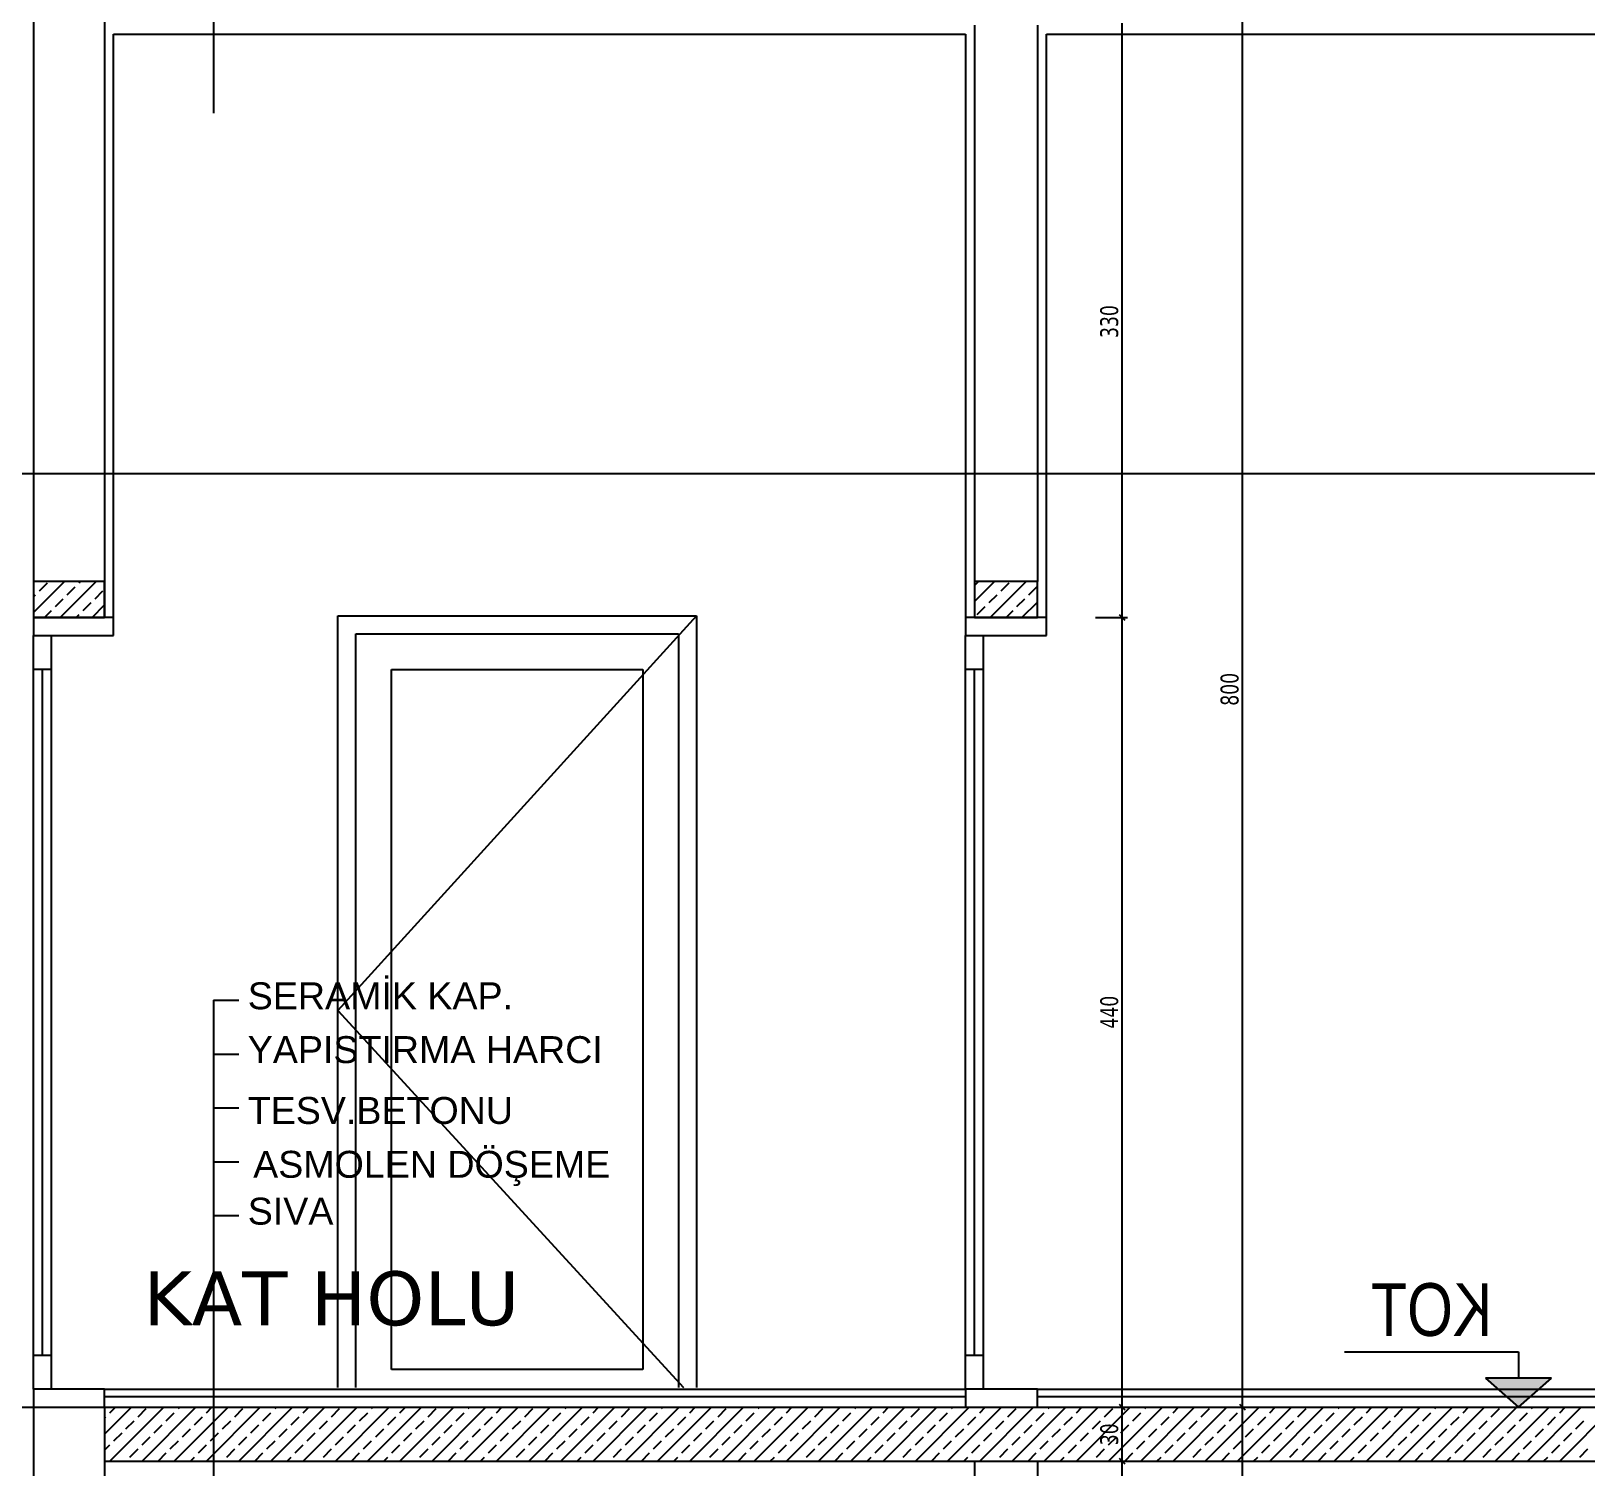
# Model space of a CAD drawing. Header units: millimetres. Extents: x 43168.9 to 43194.6, y -25545.1 to -25543.4.
# Drawn here: x 43182.2934 to 43182.4668, y -25544.5932 to -25544.4332 of the extents above; entities that cross this region are included whole.
import ezdxf
from ezdxf.enums import TextEntityAlignment as Align

# ---------------------------------------------------------------- set-up
doc = ezdxf.new("R2010")
doc.units = ezdxf.units.MM
doc.header["$LTSCALE"] = 200
doc.linetypes.add('kesit_$0$HIDDEN2', pattern=[0.1875, 0.125, -0.0625])
for name, color, linetype in [('dograma_sgh', 43, 'Continuous'), ('duv_sgh', 4, 'Continuous'), ('kaplama-gnl_sgh', 30, 'Continuous'), ('kesit_$0$izd-alt_sgh', 8, 'kesit_$0$HIDDEN2'), ('kolon-b.a_sgh', 6, 'Continuous'), ('olcuic_sgh', 183, 'Continuous'), ('siva_sgh', 145, 'Continuous'), ('tarama-betonarme_sgh', 223, 'Continuous'), ('yazi-mahal_sgh', 12, 'Continuous'), ('yazi-malz_sgh', 7, 'Continuous')]:
    doc.layers.add(name, color=color, linetype=linetype)
doc.styles.add('1-200', font='arial.ttf', dxfattribs={"height": 60})
doc.styles.add('dim', font='VERDANA.TTF', dxfattribs={"width": 0.7})
doc.styles.add('kesit_$0$text2', font='arial.ttf')
doc.styles.add('text1', font='VERDANA.TTF')

msp = doc.modelspace()

# ---------------------------------------------------------------- hatches: boundary and pattern name
msp.add_hatch(color=256).paths.add_polyline_path([(43182.45561, -25544.58332), (43182.46296, -25544.58332), (43182.45928, -25544.58656)])

# ---------------------------------------------------------------- linework, layer by layer
for p, q in [((43182.29372, -25544.49856), (43182.30164, -25544.49856)), ((43182.39864, -25544.49856), (43182.40564, -25544.49856)), ((43182.46296, -25544.58332), (43182.45561, -25544.58332)), ((43182.45561, -25544.58332), (43182.45928, -25544.58656)), ((43182.45928, -25544.58656), (43182.46296, -25544.58332))]:
    msp.add_line(p, q)
at = {"color": 0, "linetype": 'ByBlock', "lineweight": -2}
for p, q in [((43182.4154, -25544.49886), (43182.4148, -25544.49826)), ((43182.4148, -25544.49826), (43182.4154, -25544.49886)), ((43182.4148, -25544.58626), (43182.4154, -25544.58686)), ((43182.4154, -25544.58686), (43182.4148, -25544.58626)), ((43182.42882, -25544.58686), (43182.42822, -25544.58626)), ((43182.42822, -25544.58626), (43182.42882, -25544.58686)), ((43182.4154, -25544.59286), (43182.4148, -25544.59226)), ((43182.4148, -25544.59226), (43182.4154, -25544.59286))]:
    msp.add_line(p, q, dxfattribs=at)
at = {"color": 0, "linetype": 'ByBlock'}
for p, q in [((43182.43988, -25544.58038), (43182.45928, -25544.58038)), ((43182.45928, -25544.58038), (43182.45928, -25544.58332))]:
    msp.add_line(p, q, dxfattribs=at)
at = {"layer": 'dograma_sgh'}
for p, q in [((43182.29372, -25544.49856), (43182.29372, -25544.50056)), ((43182.30264, -25544.49856), (43182.29372, -25544.49856)), ((43182.30264, -25544.50056), (43182.30264, -25544.49856)), ((43182.32764, -25544.58436), (43182.32764, -25544.49836)), ((43182.32764, -25544.49836), (43182.36764, -25544.49836)), ((43182.36764, -25544.49836), (43182.36764, -25544.58436)), ((43182.39764, -25544.49856), (43182.39764, -25544.50056)), ((43182.40664, -25544.49856), (43182.39764, -25544.49856)), ((43182.40664, -25544.50056), (43182.40664, -25544.49856)), ((43182.29372, -25544.50056), (43182.30264, -25544.50056)), ((43182.29372, -25544.58456), (43182.29372, -25544.50056)), ((43182.29572, -25544.58456), (43182.29572, -25544.50056)), ((43182.32964, -25544.58436), (43182.32964, -25544.50036)), ((43182.32964, -25544.50036), (43182.36564, -25544.50036)), ((43182.36564, -25544.50036), (43182.36564, -25544.58436)), ((43182.39764, -25544.50056), (43182.40664, -25544.50056)), ((43182.39764, -25544.58456), (43182.39764, -25544.50056)), ((43182.39964, -25544.58456), (43182.39964, -25544.50056)), ((43182.29572, -25544.50436), (43182.29372, -25544.50436)), ((43182.29472, -25544.58076), (43182.29472, -25544.50436)), ((43182.33364, -25544.58236), (43182.33364, -25544.50436)), ((43182.33364, -25544.50436), (43182.36164, -25544.50436)), ((43182.36164, -25544.50436), (43182.36164, -25544.58236)), ((43182.39964, -25544.50436), (43182.39764, -25544.50436)), ((43182.39864, -25544.58076), (43182.39864, -25544.50436)), ((43182.29372, -25544.58076), (43182.29572, -25544.58076)), ((43182.39764, -25544.58076), (43182.39964, -25544.58076)), ((43182.36164, -25544.58236), (43182.33364, -25544.58236)), ((43182.29372, -25544.58456), (43182.29372, -25544.58656)), ((43182.30164, -25544.58456), (43182.29372, -25544.58456)), ((43182.30164, -25544.58656), (43182.30164, -25544.58456)), ((43182.39764, -25544.58456), (43182.39764, -25544.58656)), ((43182.40564, -25544.58456), (43182.39764, -25544.58456)), ((43182.40564, -25544.58656), (43182.40564, -25544.58456)), ((43182.29372, -25544.58656), (43182.30164, -25544.58656)), ((43182.39764, -25544.58656), (43182.40564, -25544.58656))]:
    msp.add_line(p, q, dxfattribs=at)
at = {"layer": 'dograma_sgh', "color": 145}
for p, q in [((43182.36764, -25544.49836), (43182.32764, -25544.54236)), ((43182.32764, -25544.54236), (43182.36618, -25544.58436))]:
    msp.add_line(p, q, dxfattribs=at)
at = {"layer": 'duv_sgh'}
for p, q in [((43182.29372, -25544.42656), (43182.29372, -25544.49856)), ((43182.29372, -25544.42656), (43182.29372, -25544.49856)), ((43182.30164, -25544.42656), (43182.30164, -25544.49856)), ((43182.39864, -25544.43256), (43182.39864, -25544.49456)), ((43182.40564, -25544.43256), (43182.40564, -25544.49456)), ((43182.29372, -25544.49856), (43182.30164, -25544.49856)), ((43182.39864, -25544.49856), (43182.40564, -25544.49856)), ((43182.29372, -25544.58656), (43182.29372, -25544.65836)), ((43182.29372, -25544.58656), (43182.29372, -25544.65456)), ((43182.30164, -25544.58656), (43182.30164, -25544.65456)), ((43182.39864, -25544.59256), (43182.39864, -25544.65456)), ((43182.40564, -25544.59256), (43182.40564, -25544.65456))]:
    msp.add_line(p, q, dxfattribs=at)
at = {"layer": 'kaplama-gnl_sgh'}
for p, q in [((43182.30164, -25544.58456), (43182.39764, -25544.58456)), ((43182.30164, -25544.58536), (43182.39764, -25544.58536)), ((43182.40564, -25544.58456), (43182.48444, -25544.58456)), ((43182.40564, -25544.58536), (43182.48524, -25544.58536))]:
    msp.add_line(p, q, dxfattribs=at)
at = {"layer": 'kesit_$0$izd-alt_sgh'}
for p, q in [((43183.17306, -25544.48256), (43180.86306, -25544.48256)), ((43181.05362, -25544.58656), (43183.01231, -25544.58656))]:
    msp.add_line(p, q, dxfattribs=at)
at = {"layer": 'kolon-b.a_sgh'}
for p, q in [((43182.30164, -25544.49456), (43182.29372, -25544.49456)), ((43182.29372, -25544.49456), (43182.29372, -25544.49856)), ((43182.30164, -25544.49856), (43182.30164, -25544.49456)), ((43182.40564, -25544.49456), (43182.39864, -25544.49456)), ((43182.39864, -25544.49456), (43182.39864, -25544.49856)), ((43182.40564, -25544.49856), (43182.40564, -25544.49456)), ((43182.29372, -25544.49856), (43182.30164, -25544.49856)), ((43182.39864, -25544.49856), (43182.40564, -25544.49856)), ((43182.30164, -25544.58656), (43182.49964, -25544.58656)), ((43182.30164, -25544.59256), (43182.49964, -25544.59256))]:
    msp.add_line(p, q, dxfattribs=at)
at = {"layer": 'olcuic_sgh'}
for p, q in [((43182.42852, -25544.58681), (43182.42852, -25544.42631)), ((43182.4151, -25544.49881), (43182.4151, -25544.43231)), ((43182.4121, -25544.49856), (43182.4157, -25544.49856)), ((43182.4121, -25544.49856), (43182.4157, -25544.49856)), ((43182.4151, -25544.58681), (43182.4151, -25544.49831)), ((43182.4121, -25544.58656), (43182.4157, -25544.58656)), ((43182.4121, -25544.58656), (43182.4157, -25544.58656)), ((43182.4151, -25544.59281), (43182.4151, -25544.58631)), ((43182.42552, -25544.58656), (43182.42912, -25544.58656)), ((43182.42552, -25544.58656), (43182.42912, -25544.58656)), ((43182.42852, -25544.74681), (43182.42852, -25544.58631)), ((43182.4121, -25544.59256), (43182.4157, -25544.59256)), ((43182.4121, -25544.59256), (43182.4157, -25544.59256)), ((43182.4151, -25544.65881), (43182.4151, -25544.59231))]:
    msp.add_line(p, q, dxfattribs=at)
at = {"layer": 'siva_sgh'}
for p, q in [((43182.30264, -25544.49856), (43182.30264, -25544.43356)), ((43182.30264, -25544.43356), (43182.39764, -25544.43356)), ((43182.39764, -25544.43356), (43182.39764, -25544.49856)), ((43182.40664, -25544.49856), (43182.40664, -25544.43356)), ((43182.40664, -25544.43356), (43182.51264, -25544.43356))]:
    msp.add_line(p, q, dxfattribs=at)
at = {"layer": 'tarama-betonarme_sgh'}
for p, q in [((43182.29372, -25544.49801), (43182.29716, -25544.49456)), ((43182.29438, -25544.49558), (43182.29526, -25544.49469)), ((43182.2967, -25544.49856), (43182.3007, -25544.49456)), ((43182.29747, -25544.49602), (43182.29836, -25544.49513)), ((43182.2988, -25544.49469), (43182.29893, -25544.49456)), ((43182.39864, -25544.49676), (43182.40084, -25544.49456)), ((43182.39864, -25544.49499), (43182.39907, -25544.49456)), ((43182.40038, -25544.49856), (43182.40438, -25544.49456)), ((43182.40159, -25544.49558), (43182.40248, -25544.49469)), ((43182.40469, -25544.49602), (43182.40557, -25544.49513)), ((43182.29372, -25544.49624), (43182.29394, -25544.49602)), ((43182.29615, -25544.49734), (43182.29703, -25544.49646)), ((43182.29924, -25544.49779), (43182.30013, -25544.4969)), ((43182.30024, -25544.49856), (43182.30164, -25544.49716)), ((43182.30057, -25544.49646), (43182.30145, -25544.49558)), ((43182.40027, -25544.4969), (43182.40115, -25544.49602)), ((43182.40336, -25544.49734), (43182.40424, -25544.49646)), ((43182.40391, -25544.49856), (43182.40564, -25544.49683)), ((43182.29493, -25544.49856), (43182.29571, -25544.49779)), ((43182.29847, -25544.49856), (43182.2988, -25544.49823)), ((43182.39894, -25544.49823), (43182.39982, -25544.49734)), ((43182.40214, -25544.49856), (43182.40292, -25544.49779)), ((43182.30164, -25544.58956), (43182.30463, -25544.58656)), ((43182.30223, -25544.59256), (43182.30823, -25544.58656)), ((43182.30223, -25544.58717), (43182.30284, -25544.58656)), ((43182.30537, -25544.58762), (43182.30627, -25544.58672)), ((43182.30582, -25544.59256), (43182.31182, -25544.58656)), ((43182.30851, -25544.58807), (43182.30941, -25544.58717)), ((43182.30941, -25544.59256), (43182.31541, -25544.58656)), ((43182.30986, -25544.58672), (43182.31002, -25544.58656)), ((43182.313, -25544.59256), (43182.319, -25544.58656)), ((43182.313, -25544.58717), (43182.31361, -25544.58656)), ((43182.31615, -25544.58762), (43182.31705, -25544.58672)), ((43182.31659, -25544.59256), (43182.32259, -25544.58656)), ((43182.31929, -25544.58807), (43182.32019, -25544.58717)), ((43182.32019, -25544.59256), (43182.32619, -25544.58656)), ((43182.32064, -25544.58672), (43182.3208, -25544.58656)), ((43182.32378, -25544.59256), (43182.32978, -25544.58656)), ((43182.32378, -25544.58717), (43182.32439, -25544.58656)), ((43182.32692, -25544.58762), (43182.32782, -25544.58672)), ((43182.32737, -25544.59256), (43182.33337, -25544.58656)), ((43182.33007, -25544.58807), (43182.33097, -25544.58717)), ((43182.33096, -25544.59256), (43182.33696, -25544.58656)), ((43182.33141, -25544.58672), (43182.33158, -25544.58656)), ((43182.33456, -25544.59256), (43182.34056, -25544.58656)), ((43182.33456, -25544.58717), (43182.33517, -25544.58656)), ((43182.3377, -25544.58762), (43182.3386, -25544.58672)), ((43182.33815, -25544.59256), (43182.34415, -25544.58656)), ((43182.34084, -25544.58807), (43182.34174, -25544.58717)), ((43182.34174, -25544.59256), (43182.34774, -25544.58656)), ((43182.34219, -25544.58672), (43182.34235, -25544.58656)), ((43182.34533, -25544.59256), (43182.35133, -25544.58656)), ((43182.34533, -25544.58717), (43182.34594, -25544.58656)), ((43182.34848, -25544.58762), (43182.34937, -25544.58672)), ((43182.34892, -25544.59256), (43182.35492, -25544.58656)), ((43182.35162, -25544.58807), (43182.35252, -25544.58717)), ((43182.35252, -25544.59256), (43182.35852, -25544.58656)), ((43182.35297, -25544.58672), (43182.35313, -25544.58656)), ((43182.35611, -25544.59256), (43182.36211, -25544.58656)), ((43182.35611, -25544.58717), (43182.35672, -25544.58656)), ((43182.35925, -25544.58762), (43182.36015, -25544.58672)), ((43182.3597, -25544.59256), (43182.3657, -25544.58656)), ((43182.3624, -25544.58807), (43182.36329, -25544.58717)), ((43182.36329, -25544.59256), (43182.36929, -25544.58656)), ((43182.36374, -25544.58672), (43182.3639, -25544.58656)), ((43182.36688, -25544.59256), (43182.37288, -25544.58656)), ((43182.36689, -25544.58717), (43182.3675, -25544.58656)), ((43182.37003, -25544.58762), (43182.37093, -25544.58672)), ((43182.37048, -25544.59256), (43182.37648, -25544.58656)), ((43182.37317, -25544.58807), (43182.37407, -25544.58717)), ((43182.37407, -25544.59256), (43182.38007, -25544.58656)), ((43182.37452, -25544.58672), (43182.37468, -25544.58656)), ((43182.37766, -25544.59256), (43182.38366, -25544.58656)), ((43182.37766, -25544.58717), (43182.37827, -25544.58656)), ((43182.38081, -25544.58762), (43182.3817, -25544.58672)), ((43182.38125, -25544.59256), (43182.38725, -25544.58656)), ((43182.38395, -25544.58807), (43182.38485, -25544.58717)), ((43182.38484, -25544.59256), (43182.39084, -25544.58656)), ((43182.3853, -25544.58672), (43182.38546, -25544.58656)), ((43182.38844, -25544.59256), (43182.39444, -25544.58656)), ((43182.38844, -25544.58717), (43182.38905, -25544.58656)), ((43182.39158, -25544.58762), (43182.39248, -25544.58672)), ((43182.39203, -25544.59256), (43182.39803, -25544.58656)), ((43182.39473, -25544.58807), (43182.39562, -25544.58717)), ((43182.39562, -25544.59256), (43182.40162, -25544.58656)), ((43182.39607, -25544.58672), (43182.39623, -25544.58656)), ((43182.39921, -25544.59256), (43182.40521, -25544.58656)), ((43182.39922, -25544.58717), (43182.39982, -25544.58656)), ((43182.40236, -25544.58762), (43182.40326, -25544.58672)), ((43182.40281, -25544.59256), (43182.40881, -25544.58656)), ((43182.4055, -25544.58807), (43182.4064, -25544.58717)), ((43182.4064, -25544.59256), (43182.4124, -25544.58656)), ((43182.40685, -25544.58672), (43182.40701, -25544.58656)), ((43182.40999, -25544.59256), (43182.41599, -25544.58656)), ((43182.40999, -25544.58717), (43182.4106, -25544.58656)), ((43182.41313, -25544.58762), (43182.41403, -25544.58672)), ((43182.41358, -25544.59256), (43182.41958, -25544.58656)), ((43182.41628, -25544.58807), (43182.41718, -25544.58717)), ((43182.41717, -25544.59256), (43182.42317, -25544.58656)), ((43182.41762, -25544.58672), (43182.41779, -25544.58656)), ((43182.42077, -25544.59256), (43182.42677, -25544.58656)), ((43182.42077, -25544.58717), (43182.42138, -25544.58656)), ((43182.42391, -25544.58762), (43182.42481, -25544.58672)), ((43182.42436, -25544.59256), (43182.43036, -25544.58656)), ((43182.42705, -25544.58807), (43182.42795, -25544.58717)), ((43182.42795, -25544.59256), (43182.43395, -25544.58656)), ((43182.4284, -25544.58672), (43182.42856, -25544.58656)), ((43182.43154, -25544.59256), (43182.43754, -25544.58656)), ((43182.43154, -25544.58717), (43182.43215, -25544.58656)), ((43182.43469, -25544.58762), (43182.43559, -25544.58672)), ((43182.43513, -25544.59256), (43182.44113, -25544.58656)), ((43182.43783, -25544.58807), (43182.43873, -25544.58717)), ((43182.43873, -25544.59256), (43182.44473, -25544.58656)), ((43182.43918, -25544.58672), (43182.43934, -25544.58656)), ((43182.44232, -25544.59256), (43182.44832, -25544.58656)), ((43182.44232, -25544.58717), (43182.44293, -25544.58656)), ((43182.44546, -25544.58762), (43182.44636, -25544.58672)), ((43182.44591, -25544.59256), (43182.45191, -25544.58656)), ((43182.44861, -25544.58807), (43182.4495, -25544.58717)), ((43182.4495, -25544.59256), (43182.4555, -25544.58656)), ((43182.44995, -25544.58672), (43182.45011, -25544.58656)), ((43182.45309, -25544.59256), (43182.45909, -25544.58656)), ((43182.4531, -25544.58717), (43182.45371, -25544.58656)), ((43182.45624, -25544.58762), (43182.45714, -25544.58672)), ((43182.45669, -25544.59256), (43182.46269, -25544.58656)), ((43182.45938, -25544.58807), (43182.46028, -25544.58717)), ((43182.46028, -25544.59256), (43182.46628, -25544.58656)), ((43182.46073, -25544.58672), (43182.46089, -25544.58656)), ((43182.46387, -25544.59256), (43182.46987, -25544.58656)), ((43182.46387, -25544.58717), (43182.46448, -25544.58656)), ((43182.30164, -25544.58776), (43182.30178, -25544.58762)), ((43182.30402, -25544.58896), (43182.30492, -25544.58807)), ((43182.30717, -25544.58941), (43182.30807, -25544.58852)), ((43182.31031, -25544.58986), (43182.31121, -25544.58896)), ((43182.31166, -25544.58852), (43182.31256, -25544.58762)), ((43182.3148, -25544.58896), (43182.3157, -25544.58807)), ((43182.31794, -25544.58941), (43182.31884, -25544.58852)), ((43182.32109, -25544.58986), (43182.32199, -25544.58896)), ((43182.32243, -25544.58852), (43182.32333, -25544.58762)), ((43182.32558, -25544.58896), (43182.32648, -25544.58807)), ((43182.32872, -25544.58941), (43182.32962, -25544.58852)), ((43182.33186, -25544.58986), (43182.33276, -25544.58896)), ((43182.33321, -25544.58852), (43182.33411, -25544.58762)), ((43182.33635, -25544.58896), (43182.33725, -25544.58807)), ((43182.3395, -25544.58941), (43182.34039, -25544.58852)), ((43182.34264, -25544.58986), (43182.34354, -25544.58896)), ((43182.34399, -25544.58852), (43182.34488, -25544.58762)), ((43182.34713, -25544.58896), (43182.34803, -25544.58807)), ((43182.35027, -25544.58941), (43182.35117, -25544.58852)), ((43182.35342, -25544.58986), (43182.35431, -25544.58896)), ((43182.35476, -25544.58852), (43182.35566, -25544.58762)), ((43182.35791, -25544.58896), (43182.3588, -25544.58807)), ((43182.36105, -25544.58941), (43182.36195, -25544.58852)), ((43182.36419, -25544.58986), (43182.36509, -25544.58896)), ((43182.36554, -25544.58852), (43182.36644, -25544.58762)), ((43182.36868, -25544.58896), (43182.36958, -25544.58807)), ((43182.37183, -25544.58941), (43182.37272, -25544.58852)), ((43182.37497, -25544.58986), (43182.37587, -25544.58896)), ((43182.37632, -25544.58852), (43182.37721, -25544.58762)), ((43182.37946, -25544.58896), (43182.38036, -25544.58807)), ((43182.3826, -25544.58941), (43182.3835, -25544.58852)), ((43182.38575, -25544.58986), (43182.38664, -25544.58896)), ((43182.38709, -25544.58852), (43182.38799, -25544.58762)), ((43182.39024, -25544.58896), (43182.39113, -25544.58807)), ((43182.39338, -25544.58941), (43182.39428, -25544.58852)), ((43182.39652, -25544.58986), (43182.39742, -25544.58896)), ((43182.39787, -25544.58852), (43182.39877, -25544.58762)), ((43182.40101, -25544.58896), (43182.40191, -25544.58807)), ((43182.40415, -25544.58941), (43182.40505, -25544.58852)), ((43182.4073, -25544.58986), (43182.4082, -25544.58896)), ((43182.40864, -25544.58852), (43182.40954, -25544.58762)), ((43182.41179, -25544.58896), (43182.41269, -25544.58807)), ((43182.41493, -25544.58941), (43182.41583, -25544.58852)), ((43182.41807, -25544.58986), (43182.41897, -25544.58896)), ((43182.41942, -25544.58852), (43182.42032, -25544.58762)), ((43182.42256, -25544.58896), (43182.42346, -25544.58807)), ((43182.42571, -25544.58941), (43182.42661, -25544.58852)), ((43182.42885, -25544.58986), (43182.42975, -25544.58896)), ((43182.4302, -25544.58852), (43182.4311, -25544.58762)), ((43182.43334, -25544.58896), (43182.43424, -25544.58807)), ((43182.43648, -25544.58941), (43182.43738, -25544.58852)), ((43182.43963, -25544.58986), (43182.44052, -25544.58896)), ((43182.44097, -25544.58852), (43182.44187, -25544.58762)), ((43182.44412, -25544.58896), (43182.44501, -25544.58807)), ((43182.44726, -25544.58941), (43182.44816, -25544.58852)), ((43182.4504, -25544.58986), (43182.4513, -25544.58896)), ((43182.45175, -25544.58852), (43182.45265, -25544.58762)), ((43182.45489, -25544.58896), (43182.45579, -25544.58807)), ((43182.45804, -25544.58941), (43182.45893, -25544.58852)), ((43182.46118, -25544.58986), (43182.46208, -25544.58896)), ((43182.46253, -25544.58852), (43182.46342, -25544.58762)), ((43182.46567, -25544.58896), (43182.46657, -25544.58807)), ((43182.30164, -25544.59135), (43182.30223, -25544.59076)), ((43182.30268, -25544.59031), (43182.30358, -25544.58941)), ((43182.30582, -25544.59076), (43182.30672, -25544.58986)), ((43182.30896, -25544.59121), (43182.30986, -25544.59031)), ((43182.31211, -25544.59166), (43182.313, -25544.59076)), ((43182.31345, -25544.59031), (43182.31435, -25544.58941)), ((43182.3166, -25544.59076), (43182.3175, -25544.58986)), ((43182.31974, -25544.59121), (43182.32064, -25544.59031)), ((43182.32288, -25544.59166), (43182.32378, -25544.59076)), ((43182.32423, -25544.59031), (43182.32513, -25544.58941)), ((43182.32737, -25544.59076), (43182.32827, -25544.58986)), ((43182.33052, -25544.59121), (43182.33141, -25544.59031)), ((43182.33366, -25544.59166), (43182.33456, -25544.59076)), ((43182.33501, -25544.59031), (43182.3359, -25544.58941)), ((43182.33815, -25544.59076), (43182.33905, -25544.58986)), ((43182.34129, -25544.59121), (43182.34219, -25544.59031)), ((43182.34444, -25544.59166), (43182.34533, -25544.59076)), ((43182.34578, -25544.59031), (43182.34668, -25544.58941)), ((43182.34893, -25544.59076), (43182.34982, -25544.58986)), ((43182.35207, -25544.59121), (43182.35297, -25544.59031)), ((43182.35521, -25544.59166), (43182.35611, -25544.59076)), ((43182.35656, -25544.59031), (43182.35746, -25544.58941)), ((43182.3597, -25544.59076), (43182.3606, -25544.58986)), ((43182.36285, -25544.59121), (43182.36374, -25544.59031)), ((43182.36599, -25544.59166), (43182.36689, -25544.59076)), ((43182.36734, -25544.59031), (43182.36823, -25544.58941)), ((43182.37048, -25544.59076), (43182.37138, -25544.58986)), ((43182.37362, -25544.59121), (43182.37452, -25544.59031)), ((43182.37676, -25544.59166), (43182.37766, -25544.59076)), ((43182.37811, -25544.59031), (43182.37901, -25544.58941)), ((43182.38125, -25544.59076), (43182.38215, -25544.58986)), ((43182.3844, -25544.59121), (43182.3853, -25544.59031)), ((43182.38754, -25544.59166), (43182.38844, -25544.59076)), ((43182.38889, -25544.59031), (43182.38979, -25544.58941)), ((43182.39203, -25544.59076), (43182.39293, -25544.58986)), ((43182.39517, -25544.59121), (43182.39607, -25544.59031)), ((43182.39832, -25544.59166), (43182.39922, -25544.59076)), ((43182.39966, -25544.59031), (43182.40056, -25544.58941)), ((43182.40281, -25544.59076), (43182.40371, -25544.58986)), ((43182.40595, -25544.59121), (43182.40685, -25544.59031)), ((43182.40909, -25544.59166), (43182.40999, -25544.59076)), ((43182.41044, -25544.59031), (43182.41134, -25544.58941)), ((43182.41358, -25544.59076), (43182.41448, -25544.58986)), ((43182.41673, -25544.59121), (43182.41762, -25544.59031)), ((43182.41987, -25544.59166), (43182.42077, -25544.59076)), ((43182.42122, -25544.59031), (43182.42212, -25544.58941)), ((43182.42436, -25544.59076), (43182.42526, -25544.58986)), ((43182.4275, -25544.59121), (43182.4284, -25544.59031)), ((43182.43065, -25544.59166), (43182.43154, -25544.59076)), ((43182.43199, -25544.59031), (43182.43289, -25544.58941)), ((43182.43514, -25544.59076), (43182.43603, -25544.58986)), ((43182.43828, -25544.59121), (43182.43918, -25544.59031)), ((43182.44142, -25544.59166), (43182.44232, -25544.59076)), ((43182.44277, -25544.59031), (43182.44367, -25544.58941)), ((43182.44591, -25544.59076), (43182.44681, -25544.58986)), ((43182.44906, -25544.59121), (43182.44995, -25544.59031)), ((43182.4522, -25544.59166), (43182.4531, -25544.59076)), ((43182.45355, -25544.59031), (43182.45444, -25544.58941)), ((43182.45669, -25544.59076), (43182.45759, -25544.58986)), ((43182.45983, -25544.59121), (43182.46073, -25544.59031)), ((43182.46298, -25544.59166), (43182.46387, -25544.59076)), ((43182.46432, -25544.59031), (43182.46522, -25544.58941)), ((43182.30402, -25544.59256), (43182.30402, -25544.59256)), ((43182.30447, -25544.59211), (43182.30537, -25544.59121)), ((43182.30762, -25544.59256), (43182.30851, -25544.59166)), ((43182.31121, -25544.59256), (43182.31166, -25544.59211)), ((43182.3148, -25544.59256), (43182.3148, -25544.59256)), ((43182.31525, -25544.59211), (43182.31615, -25544.59121)), ((43182.31839, -25544.59256), (43182.31929, -25544.59166)), ((43182.32198, -25544.59256), (43182.32243, -25544.59211)), ((43182.32558, -25544.59256), (43182.32558, -25544.59256)), ((43182.32603, -25544.59211), (43182.32692, -25544.59121)), ((43182.32917, -25544.59256), (43182.33007, -25544.59166)), ((43182.33276, -25544.59256), (43182.33321, -25544.59211)), ((43182.33635, -25544.59256), (43182.33635, -25544.59256)), ((43182.3368, -25544.59211), (43182.3377, -25544.59121)), ((43182.33995, -25544.59256), (43182.34084, -25544.59166)), ((43182.34354, -25544.59256), (43182.34399, -25544.59211)), ((43182.34713, -25544.59256), (43182.34713, -25544.59256)), ((43182.34758, -25544.59211), (43182.34848, -25544.59121)), ((43182.35072, -25544.59256), (43182.35162, -25544.59166)), ((43182.35431, -25544.59256), (43182.35476, -25544.59211)), ((43182.3579, -25544.59256), (43182.35791, -25544.59256)), ((43182.35836, -25544.59211), (43182.35925, -25544.59121)), ((43182.3615, -25544.59256), (43182.3624, -25544.59166)), ((43182.36509, -25544.59256), (43182.36554, -25544.59211)), ((43182.36868, -25544.59256), (43182.36868, -25544.59256)), ((43182.36913, -25544.59211), (43182.37003, -25544.59121)), ((43182.37227, -25544.59256), (43182.37317, -25544.59166)), ((43182.37586, -25544.59256), (43182.37632, -25544.59211)), ((43182.37946, -25544.59256), (43182.37946, -25544.59256)), ((43182.37991, -25544.59211), (43182.38081, -25544.59121)), ((43182.38305, -25544.59256), (43182.38395, -25544.59166)), ((43182.38664, -25544.59256), (43182.38709, -25544.59211)), ((43182.39023, -25544.59256), (43182.39024, -25544.59256)), ((43182.39068, -25544.59211), (43182.39158, -25544.59121)), ((43182.39383, -25544.59256), (43182.39473, -25544.59166)), ((43182.39742, -25544.59256), (43182.39787, -25544.59211)), ((43182.40101, -25544.59256), (43182.40101, -25544.59256)), ((43182.40146, -25544.59211), (43182.40236, -25544.59121)), ((43182.4046, -25544.59256), (43182.4055, -25544.59166)), ((43182.40819, -25544.59256), (43182.40864, -25544.59211)), ((43182.41179, -25544.59256), (43182.41179, -25544.59256)), ((43182.41224, -25544.59211), (43182.41313, -25544.59121)), ((43182.41538, -25544.59256), (43182.41628, -25544.59166)), ((43182.41897, -25544.59256), (43182.41942, -25544.59211)), ((43182.42256, -25544.59256), (43182.42256, -25544.59256)), ((43182.42301, -25544.59211), (43182.42391, -25544.59121)), ((43182.42616, -25544.59256), (43182.42705, -25544.59166)), ((43182.42975, -25544.59256), (43182.4302, -25544.59211)), ((43182.43334, -25544.59256), (43182.43334, -25544.59256)), ((43182.43379, -25544.59211), (43182.43469, -25544.59121)), ((43182.43693, -25544.59256), (43182.43783, -25544.59166)), ((43182.44052, -25544.59256), (43182.44097, -25544.59211)), ((43182.44411, -25544.59256), (43182.44412, -25544.59256)), ((43182.44457, -25544.59211), (43182.44546, -25544.59121)), ((43182.44771, -25544.59256), (43182.44861, -25544.59166)), ((43182.4513, -25544.59256), (43182.45175, -25544.59211)), ((43182.45489, -25544.59256), (43182.45489, -25544.59256)), ((43182.45534, -25544.59211), (43182.45624, -25544.59121)), ((43182.45849, -25544.59256), (43182.45938, -25544.59166)), ((43182.46207, -25544.59256), (43182.46253, -25544.59211)), ((43182.46567, -25544.59256), (43182.46567, -25544.59256)), ((43182.46612, -25544.59211), (43182.46702, -25544.59121))]:
    msp.add_line(p, q, dxfattribs=at)
at = {"layer": 'yazi-malz_sgh'}
for p, q in [((43182.31379, -25544.37921), (43182.31379, -25544.44237)), ((43182.31379, -25544.54121), (43182.3166, -25544.54121)), ((43182.31379, -25544.54121), (43182.31379, -25544.60437)), ((43182.31379, -25544.54721), (43182.3166, -25544.54721)), ((43182.31379, -25544.55321), (43182.3166, -25544.55321)), ((43182.31379, -25544.55921), (43182.3166, -25544.55921)), ((43182.31379, -25544.56521), (43182.3166, -25544.56521))]:
    msp.add_line(p, q, dxfattribs=at)

# ---------------------------------------------------------------- texts
at = {"color": 0, "linetype": 'ByBlock', "style": 'kesit_$0$text2', "text_generation_flag": 2, "width": 0.8}
msp.add_attdef('KOT', text='+0.00', height=0.00588, dxfattribs=at).set_placement((43182.44284, -25544.58038), align=Align.BOTTOM_RIGHT)
at = {"layer": 'olcuic_sgh', "color": 2, "style": 'dim', "width": 0.7}
for s, p in [('330', (43182.41464, -25544.46741)), ('800', (43182.42806, -25544.50839)), ('440', (43182.41464, -25544.54437)), ('30', (43182.41464, -25544.5908))]:
    msp.add_text(s, height=0.002, rotation=90, dxfattribs=at).set_placement(p)
at = {"layer": 'yazi-mahal_sgh', "style": 'text1'}
msp.add_text('KAT HOLU', height=0.006, dxfattribs=at).set_placement((43182.3479, -25544.57742), align=Align.RIGHT)
at = {"layer": 'yazi-malz_sgh', "style": '1-200'}
for s, p in [('SERAMİK KAP.', (43182.3176, -25544.54221)), ('YAPISTIRMA HARCI', (43182.3176, -25544.54821)), ('TESV.BETONU', (43182.3176, -25544.55499)), ('ASMOLEN DÖŞEME', (43182.3182, -25544.56099)), ('SIVA', (43182.3176, -25544.56621))]:
    msp.add_text(s, height=0.003, rotation=360, dxfattribs=at).set_placement(p)

doc.saveas('drawing.dxf')
